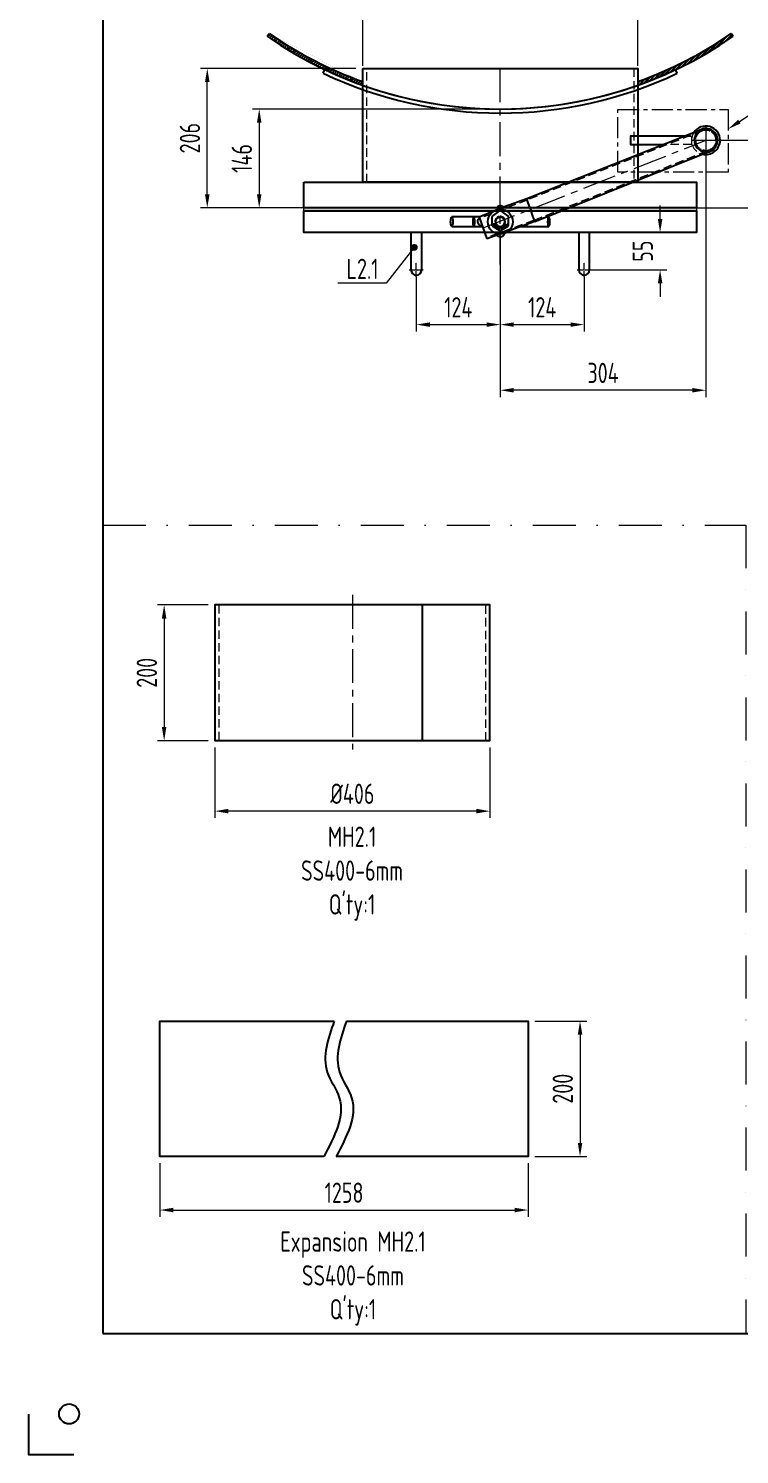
# Model space of a CAD drawing. Header units: millimetres. Extents: x -46397 to 283259, y -8690 to 23983.
# Drawn here: x 177009 to 178060, y -2019 to 87 of the extents above; entities that cross this region are included whole.
import ezdxf
from ezdxf import colors
from ezdxf.entities.mleader import LeaderData, LeaderLine
from ezdxf.math import Vec2, Vec3

# ---------------------------------------------------------------- set-up
doc = ezdxf.new("R2010")
doc.units = ezdxf.units.MM
for name, pattern in [('CENTER', [2, 1.25, -0.25, 0.25, -0.25]), ('CENTER2', [1.125, 0.75, -0.125, 0.125, -0.125]), ('DASHDOT', [25.4, 12.7, -6.35, 0, -6.35]), ('HIDDEN', [0.375, 0.25, -0.125])]:
    doc.linetypes.add(name, pattern=pattern)
doc.layers.get('Defpoints').update_dxf_attribs({"lineweight": 0})
for name, color, linetype, lineweight in [('AM_8', 1, 'Continuous', 25), ('Dtext', 255, 'Continuous', 20), ('DUONGDAM', 7, 'Continuous', 25), ('DUONGDIM', 253, 'Continuous', 15), ('Long_AM_Box', 5, 'DASHDOT', 9), ('Long_AM_Hidden', 4, 'HIDDEN', 9), ('Long_AM_Visible', 30, 'Continuous', 25), ('Long_Centerline', 1, 'CENTER', 9), ('Long_Dim', 3, 'Continuous', 9), ('Long_Text', 6, 'Continuous', 9), ('mDƯỜNG TÂM', 8, 'CENTER', 0), ('PH-133D', 8, 'HIDDEN', 9), ('PV-133D', 7, 'Continuous', 9), ('ĐƯỜNG ĐẬM', 255, 'Continuous', 25)]:
    doc.layers.add(name, color=color, linetype=linetype, lineweight=lineweight)
doc.styles.add('Chu va so', font='arial.ttf')
doc.styles.add('GHI CHU 2', font='arial.ttf', dxfattribs={"width": 0.8, "height": 2.5})
doc.styles.add('GHI CHÚ 3', font='isocp_IV25.ttf', dxfattribs={"width": 0.8})
doc.styles.add('TCVN', font='arial.ttf')
doc.dimstyles.new('Vuong_DIM', dxfattribs={"dimtxt": 2.5, "dimasz": 2.3, "dimexe": 1.25, "dimexo": 0, "dimtad": 1, "dimtoh": 1, "dimdec": 0, "dimdsep": 46, "dimtxsty": 'GHI CHÚ 3', "dimcen": 2.3, "dimclrd": 9, "dimclre": 9, "dimclrt": 2, "dimadec": 0, "dimazin": 0, "dimtm": 1e-09, "dimtfac": 1, "dimtdec": 0, "dimtofl": 0, "dimtmove": 1, "dimatfit": 3, "dimfxl": 1, "dimtfill": 1, "dimlwd": 9, "dimlwe": 9, "dimarcsym": 1})
pattern_1 = [(45, (0, -2325.5953), (-2.24506403, 2.24506403), [])]

# ---------------------------------------------------------------- blocks, each defined once
blk = doc.blocks.new('*D1744')
at = {"layer": 'Defpoints', "color": 0, "transparency": 16777216}
for p in [(177284.6, -764.4), (177209.7, -964.9), (177284.6, -964.9)]:
    blk.add_point(p, dxfattribs=at)
at = {"layer": 'Long_Dim', "color": 9, "lineweight": 9, "transparency": 16777216}
for p, q in [((177274.6, -764.4), (177199.7, -764.4)), ((177209.7, -784.4), (177209.7, -944.9)), ((177274.6, -964.9), (177199.7, -964.9))]:
    blk.add_line(p, q, dxfattribs=at)
at = {"layer": 'Long_Dim', "color": 9, "transparency": 16777216}
for points in [[(177206.3, -784.4), (177213, -784.4), (177209.7, -764.4)], [(177206.3, -944.9), (177213, -944.9), (177209.7, -964.9)]]:
    blk.add_solid(points, dxfattribs=at)
at = {"layer": 'Long_Dim', "color": 2, "transparency": 16777216, "insert": (177184.1, -864.6), "char_height": 30, "attachment_point": 5, "rotation": 90, "style": 'GHI CHÚ 3', "bg_fill": 3, "box_fill_scale": 1.1, "bg_fill_color": 256, "bg_fill_true_color": 13158600, "bg_fill_transparency": 0}
blk.add_mtext('200', dxfattribs=at)
blk = doc.blocks.new('*D1755')
at = {"layer": 'Defpoints', "color": 0, "transparency": 16777216}
for p in [(177203.3, -1579.1), (177747.6, -1579.1), (177747.6, -1658.3)]:
    blk.add_point(p, dxfattribs=at)
at = {"layer": 'Long_Dim', "color": 9, "lineweight": 9, "transparency": 16777216}
for p, q in [((177203.3, -1589.1), (177203.3, -1668.3)), ((177747.6, -1589.1), (177747.6, -1668.3)), ((177223.3, -1658.3), (177727.6, -1658.3))]:
    blk.add_line(p, q, dxfattribs=at)
at = {"layer": 'Long_Dim', "color": 9, "transparency": 16777216}
for points in [[(177223.3, -1655), (177223.3, -1661.7), (177203.3, -1658.3)], [(177727.6, -1655), (177727.6, -1661.7), (177747.6, -1658.3)]]:
    blk.add_solid(points, dxfattribs=at)
at = {"layer": 'Long_Dim', "color": 2, "transparency": 16777216, "insert": (177475.5, -1632.7), "char_height": 30, "attachment_point": 5, "style": 'GHI CHÚ 3', "bg_fill": 3, "box_fill_scale": 1.1, "bg_fill_color": 256, "bg_fill_true_color": 13158600, "bg_fill_transparency": 0}
blk.add_mtext('{\\C1;1258}', dxfattribs=at)
blk = doc.blocks.new('*D1754')
at = {"layer": 'Defpoints', "color": 0, "transparency": 16777216}
for p in [(177747.6, -1379.1), (177747.6, -1579.1), (177824.2, -1579.1)]:
    blk.add_point(p, dxfattribs=at)
at = {"layer": 'Long_Dim', "color": 9, "lineweight": 9, "transparency": 16777216}
for p, q in [((177757.6, -1379.1), (177834.2, -1379.1)), ((177824.2, -1399.1), (177824.2, -1559.1)), ((177757.6, -1579.1), (177834.2, -1579.1))]:
    blk.add_line(p, q, dxfattribs=at)
at = {"layer": 'Long_Dim', "color": 9, "transparency": 16777216}
for points in [[(177820.9, -1399.1), (177827.6, -1399.1), (177824.2, -1379.1)], [(177820.9, -1559.1), (177827.6, -1559.1), (177824.2, -1579.1)]]:
    blk.add_solid(points, dxfattribs=at)
at = {"layer": 'Long_Dim', "color": 2, "transparency": 16777216, "insert": (177798.7, -1479.1), "char_height": 30, "attachment_point": 5, "rotation": 90, "style": 'GHI CHÚ 3', "bg_fill": 3, "box_fill_scale": 1.1, "bg_fill_color": 256, "bg_fill_true_color": 13158600, "bg_fill_transparency": 0}
blk.add_mtext('200', dxfattribs=at)
blk = doc.blocks.new('*U1715')
at = {"layer": 'mDƯỜNG TÂM', "color": 0, "linetype": 'CENTER2', "transparency": 16777216}
for p, q in [((-10.5, 0), (-1.4, 0)), ((0, 1.4), (0, 10.5)), ((1.4, 0), (10.5, 0)), ((0, -10.5), (0, -1.4))]:
    blk.add_line(p, q, dxfattribs=at)
at = {"layer": 'mDƯỜNG TÂM', "color": 0, "linetype": 'Continuous', "transparency": 16777216}
for p, q in [((-0.7, 0), (0.7, 0)), ((0, -0.7), (0, 0.7))]:
    blk.add_line(p, q, dxfattribs=at)
blk = doc.blocks.new('*U1716')
at = {"layer": 'mDƯỜNG TÂM', "color": 0, "linetype": 'CENTER2', "transparency": 16777216}
for p, q in [((-10.5, 0), (-1.4, 0)), ((0, 1.4), (0, 10.5)), ((1.4, 0), (10.5, 0)), ((0, -10.5), (0, -1.4))]:
    blk.add_line(p, q, dxfattribs=at)
at = {"layer": 'mDƯỜNG TÂM', "color": 0, "linetype": 'Continuous', "transparency": 16777216}
for p, q in [((-0.7, 0), (0.7, 0)), ((0, -0.7), (0, 0.7))]:
    blk.add_line(p, q, dxfattribs=at)
blk = doc.blocks.new('*D1720')
at = {"layer": 'Defpoints', "color": 0, "transparency": 16777216}
for p in [(177273.4, 28.3), (177503.1, 28.3, -7.7), (177436.3, -177.7, -7.7)]:
    blk.add_point(p, dxfattribs=at)
at = {"layer": 'Long_Dim', "color": 9, "lineweight": 9, "transparency": 16777216}
for p, q in [((177493.1, 28.3), (177263.4, 28.3)), ((177273.4, -157.7), (177273.4, 8.3)), ((177426.3, -177.7), (177263.4, -177.7))]:
    blk.add_line(p, q, dxfattribs=at)
at = {"layer": 'Long_Dim', "color": 9, "transparency": 16777216}
for points in [[(177270.1, 8.3), (177276.8, 8.3), (177273.4, 28.3)], [(177270.1, -157.7), (177276.8, -157.7), (177273.4, -177.7)]]:
    blk.add_solid(points, dxfattribs=at)
at = {"layer": 'Long_Dim', "color": 2, "transparency": 16777216, "insert": (177247.8, -74.7), "char_height": 30, "attachment_point": 5, "rotation": 90, "style": 'GHI CHÚ 3', "bg_fill": 3, "box_fill_scale": 1.1, "bg_fill_color": 256, "bg_fill_true_color": 13158600, "bg_fill_transparency": 0}
blk.add_mtext('206', dxfattribs=at)
blk = doc.blocks.new('*D1721')
at = {"layer": 'Defpoints', "color": 0, "transparency": 16777216}
for p in [(177909.5, 105.7), (177503.1, 22.3, -7.7), (177909.5, 22.3, -7.7)]:
    blk.add_point(p, dxfattribs=at)
at = {"layer": 'Long_Dim', "color": 9, "lineweight": 9, "transparency": 16777216}
for p, q in [((177503.1, 32.3), (177503.1, 115.7)), ((177523.1, 105.7), (177889.5, 105.7)), ((177909.5, 32.3), (177909.5, 115.7))]:
    blk.add_line(p, q, dxfattribs=at)
at = {"layer": 'Long_Dim', "color": 9, "transparency": 16777216}
for points in [[(177523.1, 109), (177523.1, 102.4), (177503.1, 105.7)], [(177889.5, 109), (177889.5, 102.4), (177909.5, 105.7)]]:
    blk.add_solid(points, dxfattribs=at)
at = {"layer": 'Long_Dim', "color": 2, "transparency": 16777216, "insert": (177706.3, 131.3), "char_height": 30, "attachment_point": 5, "style": 'GHI CHÚ 3', "bg_fill": 3, "box_fill_scale": 1.1, "bg_fill_color": 256, "bg_fill_true_color": 13158600, "bg_fill_transparency": 0}
blk.add_mtext('%%C406', dxfattribs=at)
blk = doc.blocks.new('*D1722')
at = {"layer": 'Defpoints', "color": 0, "transparency": 16777216}
for p in [(178010.1, -77.9, -7.7), (178133.4, -77.9), (177976.3, -177.7, -7.7)]:
    blk.add_point(p, dxfattribs=at)
at = {"layer": 'Long_Dim', "color": 9, "lineweight": 9, "transparency": 16777216}
for p, q in [((178020.1, -77.9), (178143.4, -77.9)), ((178133.4, -157.7), (178133.4, -97.9)), ((177986.3, -177.7), (178143.4, -177.7))]:
    blk.add_line(p, q, dxfattribs=at)
at = {"layer": 'Long_Dim', "color": 9, "transparency": 16777216}
for points in [[(178130.1, -97.9), (178136.7, -97.9), (178133.4, -77.9)], [(178130.1, -157.7), (178136.7, -157.7), (178133.4, -177.7)]]:
    blk.add_solid(points, dxfattribs=at)
at = {"layer": 'Long_Dim', "color": 2, "transparency": 16777216, "insert": (178107.8, -127.8), "char_height": 30, "attachment_point": 5, "rotation": 90, "style": 'GHI CHÚ 3', "bg_fill": 3, "box_fill_scale": 1.1, "bg_fill_color": 256, "bg_fill_true_color": 13158600, "bg_fill_transparency": 0}
blk.add_mtext('100', dxfattribs=at)
blk = doc.blocks.new('*D1723')
at = {"layer": 'Defpoints', "color": 0, "transparency": 16777216}
for p in [(177582.3, -269.2), (177706.3, -261.3), (177706.3, -350.2)]:
    blk.add_point(p, dxfattribs=at)
at = {"layer": 'Long_Dim', "color": 9, "lineweight": 9, "transparency": 16777216}
for p, q in [((177706.3, -271.3), (177706.3, -360.2)), ((177582.3, -279.2), (177582.3, -360.2)), ((177602.3, -350.2), (177686.3, -350.2))]:
    blk.add_line(p, q, dxfattribs=at)
at = {"layer": 'Long_Dim', "color": 9, "transparency": 16777216}
for points in [[(177602.3, -346.9), (177602.3, -353.5), (177582.3, -350.2)], [(177686.3, -346.9), (177686.3, -353.5), (177706.3, -350.2)]]:
    blk.add_solid(points, dxfattribs=at)
at = {"layer": 'Long_Dim', "color": 2, "transparency": 16777216, "insert": (177644.3, -324.6), "char_height": 30, "attachment_point": 5, "style": 'GHI CHÚ 3', "bg_fill": 3, "box_fill_scale": 1.1, "bg_fill_color": 256, "bg_fill_true_color": 13158600, "bg_fill_transparency": 0}
blk.add_mtext('124', dxfattribs=at)
blk = doc.blocks.new('*D1724')
at = {"layer": 'Defpoints', "color": 0, "transparency": 16777216}
for p in [(177706.3, -261.3), (177830.3, -269.2), (177830.3, -350.2)]:
    blk.add_point(p, dxfattribs=at)
at = {"layer": 'Long_Dim', "color": 9, "lineweight": 9, "transparency": 16777216}
for p, q in [((177706.3, -271.3), (177706.3, -360.2)), ((177830.3, -279.2), (177830.3, -360.2)), ((177726.3, -350.2), (177810.3, -350.2))]:
    blk.add_line(p, q, dxfattribs=at)
at = {"layer": 'Long_Dim', "color": 9, "transparency": 16777216}
for points in [[(177726.3, -346.9), (177726.3, -353.5), (177706.3, -350.2)], [(177810.3, -346.9), (177810.3, -353.5), (177830.3, -350.2)]]:
    blk.add_solid(points, dxfattribs=at)
at = {"layer": 'Long_Dim', "color": 2, "transparency": 16777216, "insert": (177768.3, -324.6), "char_height": 30, "attachment_point": 5, "style": 'GHI CHÚ 3', "bg_fill": 3, "box_fill_scale": 1.1, "bg_fill_color": 256, "bg_fill_true_color": 13158600, "bg_fill_transparency": 0}
blk.add_mtext('124', dxfattribs=at)
blk = doc.blocks.new('*D1725')
at = {"layer": 'Defpoints', "color": 0, "transparency": 16777216}
for p in [(178010.1, -77.9, -7.7), (177706.3, -208.7, -7.7), (177706.3, -447.2)]:
    blk.add_point(p, dxfattribs=at)
at = {"layer": 'Long_Dim', "color": 9, "lineweight": 9, "transparency": 16777216}
for p, q in [((178010.1, -87.9), (178010.1, -457.2)), ((177706.3, -218.7), (177706.3, -457.2)), ((177990.1, -447.2), (177726.3, -447.2))]:
    blk.add_line(p, q, dxfattribs=at)
at = {"layer": 'Long_Dim', "color": 9, "transparency": 16777216}
for points in [[(177726.3, -443.8), (177726.3, -450.5), (177706.3, -447.2)], [(177990.1, -443.8), (177990.1, -450.5), (178010.1, -447.2)]]:
    blk.add_solid(points, dxfattribs=at)
at = {"layer": 'Long_Dim', "color": 2, "transparency": 16777216, "insert": (177858.2, -421.6), "char_height": 30, "attachment_point": 5, "style": 'GHI CHÚ 3', "bg_fill": 3, "box_fill_scale": 1.1, "bg_fill_color": 256, "bg_fill_true_color": 13158600, "bg_fill_transparency": 0}
blk.add_mtext('304', dxfattribs=at)
blk = doc.blocks.new('*D1726')
at = {"layer": 'Defpoints', "color": 0, "transparency": 16777216}
for p in [(177840.5, -214.2, -7.7), (177830.3, -269.2, -7.7)]:
    blk.add_point(p, dxfattribs=at)
at = {"layer": 'Long_Dim', "color": 9, "lineweight": 9, "transparency": 16777216}
for p, q in [((177942.5, -194.2), (177942.5, -174.2)), ((177850.5, -214.2), (177952.5, -214.2)), ((177840.3, -269.2), (177952.5, -269.2)), ((177942.5, -289.2), (177942.5, -309.2))]:
    blk.add_line(p, q, dxfattribs=at)
at = {"layer": 'Long_Dim', "color": 2, "transparency": 16777216, "insert": (177916.9, -241.7), "char_height": 30, "attachment_point": 5, "rotation": 90, "style": 'GHI CHÚ 3', "bg_fill": 3, "box_fill_scale": 1.1, "bg_fill_color": 256, "bg_fill_true_color": 13158600, "bg_fill_transparency": 0}
blk.add_mtext('55', dxfattribs=at)
at = {"layer": 'Defpoints', "color": 0, "transparency": 16777216}
blk.add_point((177942.5, -269.2), dxfattribs=at)
at = {"layer": 'Long_Dim', "color": 9, "transparency": 16777216}
for points in [[(177939.2, -194.2), (177945.9, -194.2), (177942.5, -214.2)], [(177939.2, -289.2), (177945.9, -289.2), (177942.5, -269.2)]]:
    blk.add_solid(points, dxfattribs=at)
blk = doc.blocks.new('*D1729')
at = {"layer": 'Defpoints', "color": 0, "transparency": 16777216}
for p in [(177706.3, -31.7, -7.7), (177350.2, -177.7), (177682.9, -177.7, -7.7)]:
    blk.add_point(p, dxfattribs=at)
at = {"layer": 'Long_Dim', "color": 9, "lineweight": 9, "transparency": 16777216}
for p, q in [((177696.3, -31.7), (177340.2, -31.7)), ((177350.2, -51.7), (177350.2, -157.7)), ((177672.9, -177.7), (177340.2, -177.7))]:
    blk.add_line(p, q, dxfattribs=at)
at = {"layer": 'Long_Dim', "color": 9, "transparency": 16777216}
for points in [[(177346.8, -51.7), (177353.5, -51.7), (177350.2, -31.7)], [(177346.8, -157.7), (177353.5, -157.7), (177350.2, -177.7)]]:
    blk.add_solid(points, dxfattribs=at)
at = {"layer": 'Long_Dim', "color": 2, "transparency": 16777216, "insert": (177324.5, -104.7), "char_height": 30, "attachment_point": 5, "rotation": 90, "style": 'GHI CHÚ 3', "bg_fill": 3, "box_fill_scale": 1.1, "bg_fill_color": 256, "bg_fill_true_color": 13158600, "bg_fill_transparency": 0}
blk.add_mtext('146', dxfattribs=at)
blk = doc.blocks.new('*D1769')
at = {"layer": 'Defpoints', "color": 0, "transparency": 16777216}
for p in [(177284.6, -964.9, -15.4), (177691, -964.9, -15.4), (177284.6, -1069)]:
    blk.add_point(p, dxfattribs=at)
at = {"layer": 'Long_Dim', "color": 9, "lineweight": 9, "transparency": 16777216}
for p, q in [((177284.6, -974.9), (177284.6, -1079)), ((177691, -974.9), (177691, -1079)), ((177671, -1069), (177304.6, -1069))]:
    blk.add_line(p, q, dxfattribs=at)
at = {"layer": 'Long_Dim', "color": 9, "transparency": 16777216}
for points in [[(177304.6, -1065.6), (177304.6, -1072.3), (177284.6, -1069)], [(177671, -1065.6), (177671, -1072.3), (177691, -1069)]]:
    blk.add_solid(points, dxfattribs=at)
at = {"layer": 'Long_Dim', "color": 2, "transparency": 16777216, "insert": (177487.8, -1043.3), "char_height": 30, "attachment_point": 5, "style": 'GHI CHÚ 3', "bg_fill": 3, "box_fill_scale": 1.1, "bg_fill_color": 256, "bg_fill_true_color": 13158600, "bg_fill_transparency": 0}
blk.add_mtext('%%C406', dxfattribs=at)
blk = doc.blocks.new('*U1709')
at = {"layer": 'Long_Centerline', "color": 0, "ltscale": 40, "transparency": 16777216}
blk.add_line((0, 118), (0, -110.1), dxfattribs=at)
blk = doc.blocks.new('*U1706')
at = {"lineweight": 25}
for points in [[(0, 0), (5222.3, 0), (5222.3, 3420.9), (0, 3420.9)], [(0, 0), (3948.6, 0), (3948.6, 3420.9), (0, 3420.9)]]:
    blk.add_lwpolyline(points, close=True, dxfattribs=at)
at = {"lineweight": 25, "elevation": -0.2}
blk.add_lwpolyline([(-117.6, -127.8), (-117.6, -191.7), (-45.7, -191.7)], dxfattribs=at)
at = {"lineweight": 25}
blk.add_circle((-53.3, -127.4, -0.2), 15.8, dxfattribs=at)
at = {"layer": 'Dtext', "ltscale": 0.1}
for tag, p, height, style in [('REV_3', (3982.2, 1284.9), 22.7, 'TCVN'), ('FOR_APPROVAL3', (4209.7, 1283.3, -0.2), 27.3, 'TCVN'), ('REV_2', (3982.2, 1200), 22.7, 'TCVN'), ('FOR_APPROVAL2', (4209.7, 1198.4, -0.2), 27.3, 'TCVN'), ('REV_1', (3982.2, 1115.1), 22.7, 'TCVN'), ('FOR_APPROVAL1', (4209.7, 1113.5, -0.2), 27.3, 'TCVN'), ('REV_0', (3982.2, 1030.1), 22.7, 'TCVN'), ('NGUOI_VE', (4452, 1028.9, -0.2), 27.3, 'TCVN'), ('NGUOI_KIEM_2', (4693.2, 1028.9, -0.2), 27.3, 'TCVN'), ('NGUOI_DUYET', (4984.6, 1028.9, -0.2), 27.3, 'TCVN'), ('1.1_A4', (4999.2, 51.8, -0.2), 27.3, 'Chu va so'), ('A4_A4', (5090, 51.8, -0.2), 27.3, 'Chu va so'), ('REV.', (5164.8, 51.8, -0.2), 27.3, 'Chu va so')]:
    blk.add_attdef(tag, p, '', height=height, dxfattribs=dict(at, style=style))
for tag, p, height, style, width in [('NGAY_REV03', (4039.8, 1283.3, -0.2), 23.7, 'TCVN', 0.95), ('NGAY_REV02', (4039.8, 1198.4, -0.2), 23.7, 'TCVN', 0.95), ('NGAY_REV01', (4039.8, 1113.5, -0.2), 23.7, 'TCVN', 0.95), ('NGAY_REV0', (4039.8, 1028.5, -0.2), 23.7, 'TCVN', 0.95), ('DWD.NO', (4037.7, 22.1, -0.2), 36.4, 'Chu va so', 0.85)]:
    blk.add_attdef(tag, p, '', height=height, dxfattribs=dict(at, style=style, width=width))
at = {"layer": 'Dtext', "lineweight": 25, "ltscale": 0.1, "style": 'Chu va so'}
for tag, p, height in [('PROJECT_CODE', (4300.8, 427.6), 54.6), ('TITLE1', (4064.3, 326.1, -0.2), 36.4), ('TITLE2', (4064.3, 240.5, -0.2), 36.4), ('TITLE3', (4064.3, 155.6, -0.2), 36.4)]:
    blk.add_attdef(tag, p, '', height=height, dxfattribs=at)
blk = doc.blocks.new('_Dot')
at = {"color": 0, "linetype": 'ByBlock', "lineweight": -2}
blk.add_line((-0.5, 0), (-1, 0), dxfattribs=at)
at = {"color": 0, "linetype": 'ByBlock', "const_width": 0.5}
blk.add_lwpolyline([(-0.25, 0, 1), (0.25, 0, 1)], format="xyb", close=True, dxfattribs=at)

msp = doc.modelspace()

# ---------------------------------------------------------------- hatches: boundary and pattern name
at = {"layer": 'AM_8'}
h = msp.add_hatch(dxfattribs=at)
h.set_pattern_fill('ANSI31', color=256, style=0)
h.set_pattern_definition(pattern_1)
h.paths.add_polyline_path([(177909.53, 8.75), (177909.53, 3.44, 0.0249822), (177965.36, 26.55, 0.0407284), (178050.56, 75.77), (178047.72, 79.88, -0.065031)])

# ---------------------------------------------------------------- linework, layer by layer
at = {"layer": 'DUONGDAM', "ltscale": 20}
for p, q in [((177694.14, -190.31, 7.71), (177706.3, -181.79, 7.71)), ((177706.3, -181.79, 7.71), (177718.46, -190.31, 7.71)), ((177694.14, -204.35, 7.71), (177694.14, -190.31, 7.71)), ((177694.15, -204.45, 7.71), (177706.31, -211.47, 7.71)), ((177706.32, -208.46, 7.71), (177694.16, -201.44, 7.71)), ((177706.31, -211.47, 7.71), (177718.47, -204.45, 7.71)), ((177718.48, -201.44, 7.71), (177706.32, -208.46, 7.71)), ((177718.47, -204.45, 7.71), (177718.47, -190.4, 7.71))]:
    msp.add_line(p, q, dxfattribs=at)
at = {"layer": 'Long_AM_Hidden', "ltscale": 50}
for p, q in [((178004.96, -63.85, 7.71), (177746.25, -166.16, 7.71)), ((177988.98, -83.94, 7.71), (177948.71, -83.94, 7.71)), ((177979.05, -71.94, 7.71), (177988.98, -71.94, 7.71)), ((177988.98, -71.94, 7.71), (177988.98, -83.94, 7.71)), ((177756.51, -195.86, 7.71), (178015.22, -92.04, 7.71)), ((177746.25, -166.16, 7.71), (177675.81, -193.3, 7.71)), ((177756.51, -195.86, 7.71), (177686.07, -221.49, 7.71)), ((177290.61, -764.42), (177290.61, -964.88)), ((177685.01, -964.88), (177685.01, -764.42))]:
    msp.add_line(p, q, dxfattribs=at)
at = {"layer": 'Long_AM_Hidden', "ltscale": 50, "elevation": 7.71}
msp.add_lwpolyline([(177509.13, 28.29), (177903.53, 28.29), (177903.53, -139.71), (177509.13, -139.71)], close=True, dxfattribs=at)
at = {"layer": 'Long_AM_Hidden', "ltscale": 50}
for centre, radius, start, end in [((178010.09, -77.94, 7.71), 17, 110, 290), ((178010.09, -77.94, 7.71), 15, 290, 110), ((178010.08, -77.94, 7.71), 21.1, 146.32333, 255.50079), ((178010.08, -77.94, 7.71), 17.54, 124.25412, 275.74588), ((178010.09, -77.94, 7.71), 15, 110, 290)]:
    msp.add_arc(centre, radius, start, end, dxfattribs=at)
at = {"layer": 'Long_AM_Visible'}
for p, q in [((178004.27, -61.97, 7.71), (177745.56, -164.29, 7.71)), ((177757.19, -197.73, 7.71), (178015.9, -93.92, 7.71)), ((177745.56, -164.29, 7.71), (177712.4, -176.36, 7.71)), ((177712.4, -176.36, 7.71), (177675.12, -191.42, 7.71)), ((177667.31, -191.21, 7.71), (177634.69, -191.21, 7.71)), ((177634.69, -205.21, 7.71), (177667.31, -205.21, 7.71)), ((177675.72, -191.21, 7.71), (177667.31, -191.21, 7.71)), ((177667.31, -205.21, 7.71), (177680.14, -205.21, 7.71)), ((177675.12, -191.42, 7.71), (177686.75, -223.37, 7.71)), ((177757.19, -197.73, 7.71), (177686.75, -223.37, 7.71)), ((177736.66, -205.21, 7.71), (177745.36, -205.21, 7.71)), ((177745.36, -205.21, 7.71), (177777.98, -205.21, 7.71)), ((177777.98, -191.21, 7.71), (177773.46, -191.21, 7.71))]:
    msp.add_line(p, q, dxfattribs=at)
at = {"layer": 'Long_AM_Visible', "elevation": 7.71}
for points in [[(177503.13, 28.29), (177909.53, 28.29), (177909.53, -139.71), (177503.13, -139.71)], [(177416.33, -139.71), (177996.33, -139.71), (177996.33, -177.71), (177416.33, -177.71)], [(177416.33, -182.21), (177996.33, -182.21), (177996.33, -214.21), (177416.33, -214.21)]]:
    msp.add_lwpolyline(points, close=True, dxfattribs=at)
msp.add_lwpolyline([(177979.05, -71.94), (177898.85, -71.94), (177898.85, -83.94), (177948.71, -83.94)], dxfattribs=at)
at = {"layer": 'Long_AM_Visible'}
msp.add_lwpolyline([(177284.61, -776.42), (177284.61, -964.88), (177691.01, -964.88), (177691.01, -764.42), (177284.61, -764.42)], close=True, dxfattribs=at)
for points in [[(177445.62, -1579.14), (177203.32, -1579.14), (177203.32, -1379.14), (177460.91, -1379.14)], [(177479.07, -1379.14), (177747.6, -1379.14), (177747.6, -1579.14), (177463.79, -1579.14)]]:
    msp.add_lwpolyline(points, dxfattribs=at)
msp.add_circle((177706.31, -198.16, 7.71), 18.42, dxfattribs=at)
for centre, radius, start, end in [((178010.08, -77.94, 7.71), 21.1, 0, 147.93155), ((178010.08, -77.94, 7.71), 17, 110, 20), ((178010.08, -77.94, 7.71), 17.54, 0, 124.25412), ((178010.08, -77.94, 7.71), 17, 20, 109.99595), ((178010.08, -77.94, 7.71), 21.1, 255.50079, 0), ((178010.08, -77.94, 7.71), 17.54, 275.74588, 0), ((177706.33, -181.71, 7.71), 7, 44.59135, 145.15009), ((177706.33, -213.21, 7.71), 7, 224.07508, 355.92492)]:
    msp.add_arc(centre, radius, start, end, dxfattribs=at)
for centre, major_axis, ratio, start_param, end_param in [((177751.38, -180.26, 7.71), (-5.81, 15.97), 0.0004796, -1.5707963, 0), ((177751.38, -180.26, 7.71), (-5.81, 17.47), 0.0004427, 3.1415927, 4.712389), ((177745.36, -198.21, 7.71), (0, -7), 0.1281453, 0, 1.0380422), ((177777.98, -198.21, 7.71), (0, 7), 0.2352941, 0, 1.5707963), ((177777.98, -198.21, 7.71), (0, -7), 0.2352941, -1.5707963, 0), ((177777.98, -198.21, 7.71), (0, -7), 0.2352941, 0, 3.1415927)]:
    msp.add_ellipse(centre, major_axis=major_axis, ratio=ratio, start_param=start_param, end_param=end_param, dxfattribs=at)
at = {"layer": 'Long_AM_Visible', "extrusion": (0, 0, -1)}
for centre, major_axis, ratio, start_param, end_param in [((177634.69, -198.21, 7.71), (0, -7), 0.2352941, 0, 3.1415927), ((177634.69, -198.21, 7.71), (0, 7), 0.2352941, 0, 1.5707963), ((177634.69, -198.21, 7.71), (0, -7), 0.2352941, -1.5707963, 0), ((177667.31, -198.21, 7.71), (0, -7), 0.1281453, 0, 3.1415927), ((177667.31, -198.21, 7.71), (0, 7), 0.1281453, 0, 1.5707963), ((177667.31, -198.21, 7.71), (0, -7), 0.1281453, -1.5707963, 0), ((177680.01, -198.21, 7.71), (0, -7), 0.9748192, 0, 2.4450011), ((177706.33, -198.25, 7.71), (-7, 0), 1, -4.712389, 1.5707963)]:
    msp.add_ellipse(centre, major_axis=major_axis, ratio=ratio, start_param=start_param, end_param=end_param, dxfattribs=at)
at = {"layer": 'Long_Centerline', "ltscale": 40, "elevation": 7.71}
msp.add_lwpolyline([(177706.33, -261.35), (177706.33, 31.84)], dxfattribs=at)
at = {"layer": 'PH-133D', "ltscale": 10}
msp.add_circle((178010.08, -77.94, 7.71), 15, dxfattribs=at)
for points, knots in [([(177703.57, -190.65, 7.71), (177704.05, -190.47, 7.71), (177704.56, -190.34, 7.71), (177705.61, -190.18, 7.71), (177706.15, -190.15, 7.71), (177707.21, -190.2, 7.71), (177707.74, -190.28, 7.71), (177708.75, -190.53, 7.71), (177709.24, -190.7, 7.71), (177710.14, -191.12, 7.71), (177710.58, -191.38, 7.71), (177711.43, -192, 7.71), (177711.83, -192.35, 7.71), (177712.55, -193.13, 7.71), (177712.87, -193.56, 7.71), (177713.42, -194.47, 7.71), (177713.65, -194.95, 7.71), (177714, -195.91, 7.71), (177714.13, -196.42, 7.71), (177714.3, -197.47, 7.71), (177714.32, -198, 7.71), (177714.27, -199.07, 7.71), (177714.2, -199.6, 7.71), (177713.94, -200.61, 7.71), (177713.77, -201.1, 7.71), (177713.35, -201.99, 7.71), (177713.09, -202.44, 7.71), (177712.48, -203.29, 7.71), (177712.12, -203.69, 7.71), (177711.34, -204.41, 7.71), (177710.91, -204.73, 7.71), (177710, -205.28, 7.71), (177709.53, -205.51, 7.71), (177708.56, -205.86, 7.71), (177708.05, -205.99, 7.71), (177707, -206.15, 7.71), (177706.47, -206.18, 7.71), (177705.4, -206.13, 7.71), (177704.88, -206.05, 7.71), (177703.86, -205.8, 7.71), (177703.38, -205.62, 7.71), (177702.48, -205.21, 7.71), (177702.03, -204.95, 7.71), (177701.19, -204.33, 7.71), (177700.79, -203.98, 7.71), (177700.07, -203.19, 7.71), (177699.74, -202.76, 7.71), (177699.19, -201.86, 7.71), (177698.97, -201.38, 7.71), (177698.62, -200.42, 7.71), (177698.48, -199.91, 7.71), (177698.32, -198.86, 7.71), (177698.29, -198.32, 7.71), (177698.34, -197.26, 7.71), (177698.42, -196.73, 7.71), (177698.67, -195.72, 7.71), (177698.85, -195.23, 7.71), (177699.27, -194.33, 7.71), (177699.53, -193.89, 7.71), (177700.14, -193.04, 7.71), (177700.49, -192.64, 7.71), (177701.28, -191.92, 7.71), (177701.71, -191.6, 7.71), (177702.61, -191.05, 7.71), (177703.09, -190.82, 7.71), (177703.57, -190.65, 7.71)], [0, 0, 0, 0, 1.5351681, 1.5351681, 3.0703362, 3.0703362, 4.6055043, 4.6055043, 6.1406724, 6.1406724, 7.6726619, 7.6726619, 9.2046513, 9.2046513, 10.7366407, 10.7366407, 12.2686301, 12.2686301, 13.8006195, 13.8006195, 15.3326089, 15.3326089, 16.8645983, 16.8645983, 18.3965877, 18.3965877, 19.9317558, 19.9317558, 21.466924, 21.466924, 23.0020921, 23.0020921, 24.5372602, 24.5372602, 26.0724265, 26.0724265, 27.6075928, 27.6075928, 29.1427592, 29.1427592, 30.6779255, 30.6779255, 32.2099108, 32.2099108, 33.741896, 33.741896, 35.2738813, 35.2738813, 36.8058666, 36.8058666, 38.3378519, 38.3378519, 39.8698372, 39.8698372, 41.4018225, 41.4018225, 42.9338077, 42.9338077, 44.4689741, 44.4689741, 46.0041404, 46.0041404, 47.5393067, 47.5393067, 49.074473, 49.074473, 49.074473, 49.074473]), ([(177699.33, -198.25, 7.71), (177699.33, -198.27, 7.71), (177699.33, -198.29, 7.71), (177699.34, -199.15, 7.71), (177699.5, -200, 7.71), (177700.12, -201.57, 7.71), (177700.56, -202.29, 7.71), (177701.71, -203.58, 7.71), (177702.42, -204.12, 7.71), (177703.82, -204.82, 7.71), (177704.47, -205.03, 7.71), (177705.43, -205.2, 7.71), (177705.71, -205.23, 7.71), (177706.22, -205.25, 7.71), (177706.44, -205.25, 7.71), (177706.96, -205.23, 7.71), (177707.24, -205.2, 7.71), (177708.28, -205.02, 7.71), (177709, -204.77, 7.71), (177710.47, -203.97, 7.71), (177711.18, -203.39, 7.71), (177712.21, -202.12, 7.71), (177712.58, -201.48, 7.71), (177713.16, -200.01, 7.71), (177713.33, -199.16, 7.71), (177713.33, -198.29, 7.71), (177713.33, -198.27, 7.71), (177713.33, -198.25, 7.71)], [-0.0549751, -0.0549751, -0.0549751, -0.0549751, 0, 0, 2.5544712, 2.5544712, 5.0779844, 5.0779844, 7.7250022, 7.7250022, 9.7792625, 9.7792625, 10.6317615, 10.6317615, 11.3089334, 11.3089334, 12.1702498, 12.1702498, 14.4582938, 14.4582938, 17.1847174, 17.1847174, 19.3778833, 19.3778833, 21.9500558, 21.9500558, 22.0050312, 22.0050312, 22.0050312, 22.0050312])]:
    msp.add_open_spline(points, degree=3, knots=knots, dxfattribs=at)
at = {"layer": 'PV-133D'}
for p, q in [((177909.53, -81.94, 7.71), (177909.53, -96.45, 7.71)), ((177416.33, -149.71, 7.71), (177416.33, -177.71, 7.71)), ((177996.33, -149.71, 7.71), (177996.33, -177.71, 7.71)), ((177416.33, -182.21, 7.71), (177416.33, -204.21, 7.71)), ((177996.33, -182.21, 7.71), (177996.33, -204.21, 7.71)), ((177694.17, -201.45, 7.71), (177694.17, -201.53, 7.71)), ((177699.33, -198.25, 7.71), (177699.33, -198.25, 7.71)), ((177713.33, -198.25, 7.71), (177713.33, -198.25, 7.71))]:
    msp.add_line(p, q, dxfattribs=at)
msp.add_arc((178010.09, -77.94, 7.71), 17, 290, 110, dxfattribs=at)

# ---------------------------------------------------------------- block references
at = {"layer": 'mDƯỜNG TÂM', "linetype": 'CENTER2'}
for name, p in [('*U1715', (177582.32, -269.21, 7.71)), ('*U1716', (177830.32, -269.21, 7.71))]:
    msp.add_blockref(name, p, dxfattribs=at)

# ---------------------------------------------------------------- texts
at = {"layer": 'Long_Text', "color": 3, "char_height": 30, "attachment_point": 5, "style": 'GHI CHÚ 3'}
for s, insert in [("\\pxqc;MH2.1\\PSS400-6mm\\PQ'ty:1", (177487.38, -1161.33)), ("\\pxqc;Expansion MH2.1\\PSS400-6mm\\PQ'ty:1", (177488.71, -1759.45))]:
    msp.add_mtext_dynamic_manual_height_columns(s, width=260.2402, gutter_width=322.31, heights=[0], dxfattribs=dict(at, insert=insert))

# ---------------------------------------------------------------- leaders
at = {"color": 1}
ml = msp.add_multileader_mtext('Standard', dxfattribs=at)
ml.set_content('{\\Fisocp|c0;III}', color=1, style='Chu va so')
ml.set_leader_properties(color=3, lineweight=9)
ml.build(insert=Vec2(0, 0))
ml.multileader.update_dxf_attribs({"text_left_attachment_type": 5, "text_right_attachment_type": 5, "dogleg_length": 17.33, "arrow_head_size": 20})
ctx = ml.context
ctx.base_point, ctx.char_height, ctx.arrow_head_size, ctx.landing_gap_size, ctx.plane_origin = Vec3(178100.14, -34.98, 7.71), 27, 20, 0.039, Vec3(180143.73, 703.45, 7.71)
ctx.left_attachment, ctx.right_attachment = 5, 5
notes = []
notes.append((ctx, [(0, (1, 1, 0), (178082.81, -34.98, 7.71), (1, 0), 17.33, [(1, [(178042.99, -61.27, 7.71)], 0, [])])]))
ctx.mtext.insert, ctx.mtext.width, ctx.mtext.flow_direction = Vec3(178100.18, -2.58, 7.71), 423.6354, 5
for ctx, leaders in notes:
    for number, flags, end, landing, length, lines in leaders:
        leader = LeaderData()
        leader.index, (leader.has_last_leader_line, leader.has_dogleg_vector, leader.attachment_direction) = number, flags
        leader.last_leader_point, leader.dogleg_vector, leader.dogleg_length = Vec3(end), Vec3(landing), length
        for number, points, colour, breaks in lines:
            line = LeaderLine()
            line.index, line.vertices, line.color, line.breaks = number, Vec3.list(points), colors.encode_raw_color(colour), breaks
            leader.lines.append(line)
        ctx.leaders.append(leader)

# ---------------------------------------------------------------- next in the draw order: dimensions: what is measured, and where the dimension line sits
at = {"layer": 'Long_Dim'}
for base, p1, p2, picture, middle in [((177273.44, 28.29, 15.42), (177436.35, -177.71, 7.71), (177503.13, 28.29, 7.71), '*D1720', (177247.8, -74.71, 15.42)), ((178133.39, -77.94, 15.42), (177976.32, -177.71, 7.71), (178010.08, -77.94, 7.71), '*D1722', (178107.8, -127.82, 15.42)), ((177209.67, -964.88), (177284.61, -764.42), (177284.61, -964.88), '*D1744', (177184.09, -864.65))]:
    dim = msp.add_linear_dim(base=base, p1=p1, p2=p2, angle=90, dimstyle='Vuong_DIM', override={"dimtxt": 30, "dimasz": 20, "dimexe": 10, "dimexo": 10, "dimgap": 10}, dxfattribs=at)
    dim.commit()
    dim.dimension.update_dxf_attribs({"geometry": picture, "text_midpoint": middle})
dim = msp.add_linear_dim(base=(177706.33, -350.2, 7.71), p1=(177582.32, -269.21, 7.71), p2=(177706.33, -261.35, 7.71), dimstyle='Vuong_DIM', override={"dimtxt": 30, "dimasz": 20, "dimexe": 10, "dimexo": 10, "dimgap": 10}, dxfattribs=at)
dim.commit()
dim.dimension.update_dxf_attribs({"geometry": '*D1723', "text_midpoint": (177644.33, -324.61, 7.71)})
dim = msp.add_linear_dim(base=(177747.6, -1658.33), p1=(177203.32, -1579.14), p2=(177747.6, -1579.14), text='{\\C1;1258}', dimstyle='Vuong_DIM', override={"dimtxt": 30, "dimasz": 20, "dimexe": 10, "dimexo": 10, "dimgap": 10}, dxfattribs=at)
dim.commit()
dim.dimension.update_dxf_attribs({"geometry": '*D1755', "text_midpoint": (177475.46, -1632.74)})

# ---------------------------------------------------------------- next in the draw order: linework, layer by layer
at = {"color": 5}
for points in [[(177460.91, -1379.14), (177450.72, -1454.51), (177468.55, -1492.51), (177445.62, -1579.14)], [(177479.07, -1379.14), (177468.88, -1454.51), (177486.71, -1492.51), (177463.79, -1579.14)]]:
    msp.add_spline(points, degree=3, dxfattribs=at)

# ---------------------------------------------------------------- next in the draw order: dimensions: what is measured, and where the dimension line sits
at = {"layer": 'Long_Dim'}
dim = msp.add_linear_dim(base=(177909.53, 105.69, 15.42), p1=(177503.13, 22.29, 7.71), p2=(177909.53, 22.29, 7.71), text='%%C<>', dimstyle='Vuong_DIM', override={"dimtxt": 30, "dimasz": 20, "dimexe": 10, "dimexo": 10, "dimgap": 10}, dxfattribs=at)
dim.commit()
dim.dimension.update_dxf_attribs({"geometry": '*D1721', "text_midpoint": (177706.33, 131.33, 15.42)})
dim = msp.add_linear_dim(base=(177830.32, -350.2, 7.71), p1=(177706.33, -261.35, 7.71), p2=(177830.32, -269.21, 7.71), dimstyle='Vuong_DIM', override={"dimtxt": 30, "dimasz": 20, "dimexe": 10, "dimexo": 10, "dimgap": 10}, dxfattribs=at)
dim.commit()
dim.dimension.update_dxf_attribs({"geometry": '*D1724', "text_midpoint": (177768.33, -324.61, 7.71)})
dim = msp.add_linear_dim(base=(177824.25, -1579.14), p1=(177747.6, -1379.14), p2=(177747.6, -1579.14), angle=90, dimstyle='Vuong_DIM', override={"dimtxt": 30, "dimasz": 20, "dimexe": 10, "dimexo": 10, "dimgap": 10}, dxfattribs=at)
dim.commit()
dim.dimension.update_dxf_attribs({"geometry": '*D1754', "text_midpoint": (177798.66, -1479.14)})

# ---------------------------------------------------------------- next in the draw order: linework, layer by layer
at = {"layer": 'Long_AM_Box', "ltscale": 5}
msp.add_lwpolyline([(177118.9, -646.74), (178069.08, -646.74), (178069.08, -1840.8), (177118.9, -1840.8)], close=True, dxfattribs=at)

# ---------------------------------------------------------------- next in the draw order: dimensions: what is measured, and where the dimension line sits
at = {"layer": 'Long_Dim'}
dim = msp.add_linear_dim(base=(177706.33, -447.17, 15.42), p1=(178010.08, -77.94, 7.71), p2=(177706.33, -208.67, 7.71), dimstyle='Vuong_DIM', override={"dimtxt": 30, "dimasz": 20, "dimexe": 10, "dimexo": 10, "dimgap": 10}, dxfattribs=at)
dim.commit()
dim.dimension.update_dxf_attribs({"geometry": '*D1725', "text_midpoint": (177858.21, -447.17, 15.42), "dimtype": 160})

# ---------------------------------------------------------------- next in the draw order: linework, layer by layer
at = {"layer": 'Long_Centerline', "color": 6, "ltscale": 25, "elevation": 7.71}
msp.add_lwpolyline([(177880.28, -32.36), (178042.99, -32.36), (178042.99, -124.77), (177880.28, -124.77)], close=True, dxfattribs=at)

# ---------------------------------------------------------------- next in the draw order: dimensions: what is measured, and where the dimension line sits
at = {"layer": 'Long_Dim'}
dim = msp.add_linear_dim(base=(177350.17, -177.71, 15.42), p1=(177706.33, -31.71, 7.71), p2=(177682.9, -177.71, 7.71), angle=90, dimstyle='Vuong_DIM', override={"dimtxt": 30, "dimasz": 20, "dimexe": 10, "dimexo": 10, "dimgap": 10}, dxfattribs=at)
dim.commit()
dim.dimension.update_dxf_attribs({"geometry": '*D1729', "text_midpoint": (177324.53, -104.71, 15.42)})
dim = msp.add_linear_dim(base=(177942.53, -269.21, 15.42), p1=(177840.46, -214.21, 7.71), p2=(177830.32, -269.21, 7.71), angle=90, dimstyle='Vuong_DIM', override={"dimtxt": 30, "dimasz": 20, "dimexe": 10, "dimexo": 10, "dimgap": 10}, dxfattribs=at)
dim.commit()
dim.dimension.update_dxf_attribs({"geometry": '*D1726', "text_midpoint": (177942.53, -241.71, 15.42), "dimtype": 160})
dim = msp.add_linear_dim(base=(177284.61, -1068.96, 15.42), p1=(177691.01, -964.88), p2=(177284.61, -964.88), text='%%C<>', dimstyle='Vuong_DIM', override={"dimtxt": 30, "dimasz": 20, "dimexe": 10, "dimexo": 10, "dimgap": 10}, dxfattribs=at)
dim.commit()
dim.dimension.update_dxf_attribs({"geometry": '*D1769', "text_midpoint": (177487.81, -1043.32, 15.42)})

# ---------------------------------------------------------------- next in the draw order: block references
at = {"layer": 'Long_Centerline', "ltscale": 40}
msp.add_blockref('*U1709', (177487.81, -867.65), dxfattribs=at)

# ---------------------------------------------------------------- next in the draw order: block references
at = {"xscale": 0.9320101847508909, "yscale": 0.9320101847508909, "zscale": 0.9320101847508909}
msp.add_blockref('*U1706', (177118.9, -1840.8), dxfattribs=at)

# ---------------------------------------------------------------- next in the draw order: hatches: boundary and pattern name
at = {"layer": 'AM_8'}
h = msp.add_hatch(dxfattribs=at)
h.set_pattern_fill('ANSI31', color=256, style=0)
h.set_pattern_definition(pattern_1)
edge = h.paths.add_edge_path()
edge.add_arc((177706.33, 573.29), 605, 235.32128, 250.37468)
edge.add_line((177503.13, 3.44), (177503.13, 8.75))
edge.add_arc((177706.33, 573.29), 600, 235.32128, 250.20434, ccw=False)
edge.add_line((177364.95, 79.88), (177362.11, 75.77))
msp.add_hatch(color=256, dxfattribs=at).paths.add_polyline_path([(177996.33, -177.71), (177416.33, -177.71), (177416.33, -182.21), (177996.33, -182.21)])

# ---------------------------------------------------------------- next in the draw order: linework, layer by layer
msp.add_line((178050.56, 75.77, 7.71), (178047.72, 79.88, 7.71))
at = {"layer": 'DUONGDIM', "elevation": 7.71}
msp.add_lwpolyline([(177416.33, -177.71), (177996.33, -177.71), (177996.33, -182.21), (177416.33, -182.21)], close=True, dxfattribs=at)
at = {"layer": 'Long_AM_Visible'}
for p, q in [((177444.74, 21.13, 7.71), (177447.31, 26.55, 7.71)), ((177967.93, 21.13, 7.71), (177965.36, 26.55, 7.71)), ((177590.88, -764.42), (177590.88, -964.88))]:
    msp.add_line(p, q, dxfattribs=at)
at = {"layer": 'Long_AM_Visible', "elevation": 7.71}
for points in [[(177574.32, -214.21), (177574.32, -269.21, 1), (177590.32, -269.21), (177590.32, -214.21)], [(177822.32, -214.21), (177822.32, -269.21, 1), (177838.32, -269.21), (177838.32, -214.21)]]:
    msp.add_lwpolyline(points, format="xyb", dxfattribs=at)
at = {"layer": 'Long_AM_Visible'}
for radius in [611, 605]:
    msp.add_arc((177706.33, 573.29, 7.71), radius, 244.65039, 295.34961, dxfattribs=at)
msp.add_ellipse((177745.36, -198.21, 7.71), major_axis=(0, -7), ratio=0.1281453, start_param=-0.9448277, end_param=0, dxfattribs=at)
at = {"layer": 'Long_Centerline', "ltscale": 40}
for p, q in [((178010.08, -56.84, 7.71), (178010.08, -99.04, 7.71)), ((177680.94, -207.4, 7.71), (178010.09, -77.94, 7.71)), ((177988.98, -77.94, 7.71), (178031.18, -77.94, 7.71))]:
    msp.add_line(p, q, dxfattribs=at)
at = {"layer": 'ĐƯỜNG ĐẬM', "ltscale": 100}
msp.add_line((177362.11, 75.77, 7.71), (177364.95, 79.88, 7.71), dxfattribs=at)
for radius, start, end in [(605, 235.32128, 304.67872), (600, 235.32128, 250.20434), (600, 289.79567, 304.67872)]:
    msp.add_arc((177706.33, 573.29, 7.71), radius, start, end, dxfattribs=at)

# ---------------------------------------------------------------- next in the draw order: leaders
ml = msp.add_multileader_mtext('Standard')
ml.set_content('{\\fISOCP_IV25|b0|i0|c0|p2;L2.1}', color=256, style='GHI CHU 2')
ml.set_leader_properties(color=3, lineweight=9)
ml.set_arrow_properties(name='DOT')
ml.build(insert=Vec2(0, 0))
ml.multileader.update_dxf_attribs({"text_left_attachment_type": 6, "text_right_attachment_type": 6, "dogleg_length": 0.36, "arrow_head_size": 10})
ctx = ml.context
ctx.base_point, ctx.char_height, ctx.arrow_head_size, ctx.landing_gap_size, ctx.plane_origin = Vec3(177479.08, -288.82), 30, 10, 0.0675, Vec3(177104.53, 3250.11)
ctx.left_attachment, ctx.right_attachment = 6, 6
notes = []
notes.append((ctx, [(0, (1, 1, 0), (177537.73, -288.82), (-1, 0), 7.37, [(1, [(177579.41, -236.06)], 0, [])])]))
ctx.mtext.insert, ctx.mtext.width, ctx.mtext.line_spacing_style, ctx.mtext.flow_direction = Vec3(177479.15, -252.82), 64.8621, 2, 5
for ctx, leaders in notes:
    for number, flags, end, landing, length, lines in leaders:
        leader = LeaderData()
        leader.index, (leader.has_last_leader_line, leader.has_dogleg_vector, leader.attachment_direction) = number, flags
        leader.last_leader_point, leader.dogleg_vector, leader.dogleg_length = Vec3(end), Vec3(landing), length
        for number, points, colour, breaks in lines:
            line = LeaderLine()
            line.index, line.vertices, line.color, line.breaks = number, Vec3.list(points), colors.encode_raw_color(colour), breaks
            leader.lines.append(line)
        ctx.leaders.append(leader)

doc.saveas('drawing.dxf')
